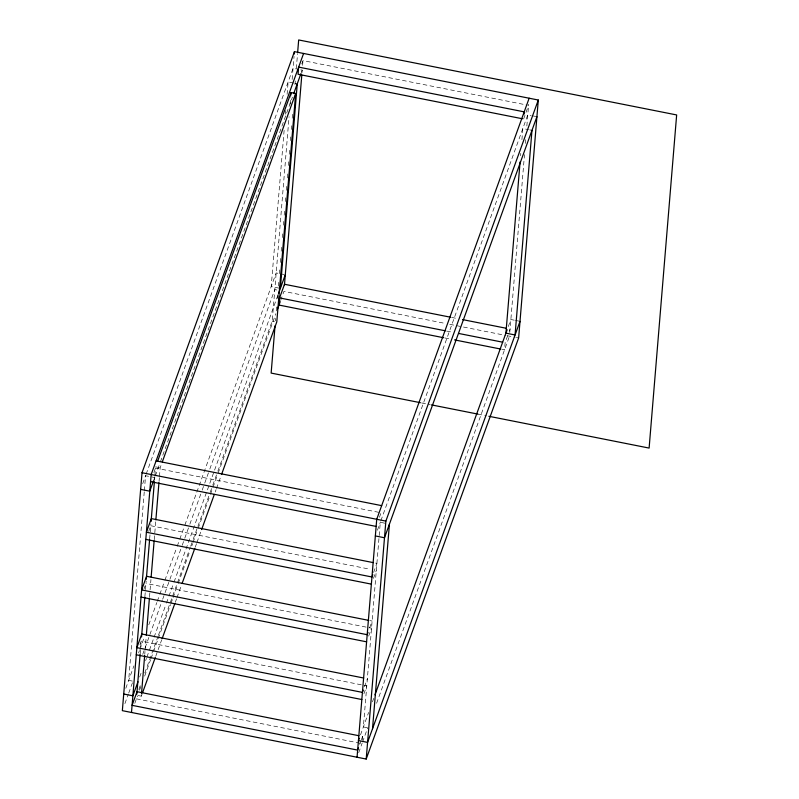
<?xml version="1.0" encoding="UTF-8"?>
<svg xmlns="http://www.w3.org/2000/svg" width="799" height="799" viewBox="0 0 799 799"><rect width="100%" height="100%" fill="white"/><g stroke="black" fill="none" stroke-linecap="round" stroke-linejoin="round"><path stroke-width="0.6" stroke-dasharray="4 3" d="M144.249 491.844L128.669 680.358L133.243 681.267M144.349 490.606L145.578 475.725L154.726 477.542M140.175 653.652L141.293 640.009M144.889 596.603L146.167 581.053M149.663 538.836L150.891 523.944M154.487 480.489L154.786 476.763M154.896 475.525L155.505 468.074L379.855 512.539M137.877 695.49L141.303 696.169L141.513 693.692M144.789 653.962L144.999 651.475M145.098 650.236L146.227 636.583M149.513 596.853L150.951 579.475M154.227 539.744L155.775 521.118M159.051 481.398L159.361 477.672M159.46 476.434L160.18 467.735L161.877 463.05M284.124 130.317L271.211 286.581L280.359 288.399M285.463 114.197L285.772 110.472M287.101 94.352L288.129 81.947L293.842 83.086M217.857 471.16L272.219 320.978L289.068 116.674M290.097 104.27L290.796 96.27M292.144 79.461L294.052 56.409M275.455 320.868L275.665 318.392M276.284 310.931L276.694 305.957M277.303 298.496L277.613 294.771M278.332 286.072L278.641 282.337M279.36 273.638L279.67 269.912M280.289 262.452L280.699 257.478M281.208 251.266L281.618 246.292M282.337 237.593L282.646 233.857M283.365 225.158L283.675 221.433M284.194 215.221L284.604 210.247M285.323 201.548L285.633 197.812M286.242 190.352L286.661 185.388M287.27 177.927L287.68 172.954M288.299 165.493L288.609 161.768M289.228 154.307L289.637 149.333M290.357 140.634L290.666 136.909M291.275 129.448L291.585 125.723M292.204 118.262L292.614 113.288M294.981 84.694L295.29 80.969M296.309 68.544L297.548 53.623M302.002 72.599L302.212 70.122L297.637 69.213M302.601 65.358L303.091 59.406M362.297 740.024L362.586 736.448L360.149 735.969M520.578 155.805L520.788 153.328M521.917 139.685L522.836 128.519L528.548 129.658M509.782 332.594L524.494 154.557M525.412 143.401L525.722 139.675M526.851 126.032L528.658 104.17M142.701 483.685L145.738 475.295M146.157 474.127L293.063 68.305L296.499 68.984M153.867 472.569L155.515 468.024M301.762 64.01L303.001 60.604L527.34 105.118M153.488 480.948L154.876 477.113M155.306 475.934L159.98 463.04M160.399 461.862L292.444 97.098M301.363 72.459L302.212 70.122M148.684 531.415L150.332 526.861M143.92 589.113L145.148 585.697M139.965 644.543L141.203 641.128L366.771 685.892L363.475 694.98M125.783 688.319L133.922 665.857M138.587 652.953L139.435 650.616M139.865 649.437L144.529 636.533M148.774 624.808L156.844 602.526M157.273 601.347L159.391 595.485M159.82 594.316L164.484 581.412M164.914 580.234L176.799 547.395M177.228 546.226L179.346 540.364M179.775 539.185L184.439 526.281M184.869 525.113L276.154 272.938L279.58 273.618M124.904 703.629L128.299 694.241M128.719 693.073L132.964 681.337M142.731 654.361L162.257 600.409M162.686 599.24L169.478 580.474M169.907 579.305L181.792 546.456M182.222 545.288L184.339 539.425M184.769 538.246L189.433 525.342M189.862 524.174L201.748 491.335M202.177 490.157L204.294 484.294M204.724 483.125L209.388 470.221M209.817 469.053L274.776 289.598L278.202 290.277M139.665 677.053L141.793 671.19M145.608 660.633L146.457 658.286M146.886 657.118L149.004 651.255M149.433 650.076L153.678 638.351M154.097 637.183L165.992 604.334M166.412 603.165L168.539 597.302M168.959 596.124L173.633 583.22M174.052 582.052L277.653 295.87M138.856 689.397L140.974 683.535M144.799 672.968L157.962 636.603M158.392 635.425L190.242 547.425M190.671 546.256L192.799 540.384M193.218 539.215L197.463 527.48M197.892 526.311L209.787 493.452M210.207 492.284L212.334 486.421M212.754 485.243L217.428 472.339M134.791 703.38L137.438 696.059M139.565 690.196L140.834 686.671M144.659 676.124L150.602 659.694M151.031 658.526L153.148 652.663M153.578 651.485L157.822 639.759M158.242 638.591L170.557 604.573M170.986 603.405L172.684 598.711M173.103 597.532L177.778 584.638M178.197 583.46L190.092 550.621M191.79 545.927L192.639 543.58M193.058 542.411L197.733 529.507M198.152 528.339L210.047 495.49M210.467 494.321L212.594 488.459M213.013 487.28L217.688 474.386M218.107 473.208L275.855 313.697M280.629 300.504L283.925 291.415L444.863 323.345M141.303 696.169L142.152 693.822M155.745 656.279L161.688 639.849M175.281 602.306L176.559 598.791M176.978 597.612L181.653 584.708M195.246 547.165L196.514 543.64M196.944 542.471L201.188 530.736M215.201 492.014L216.06 489.667M216.479 488.499L221.153 475.595M379.425 517.323L381.073 512.778M523.625 119.001L528.558 105.358M377.408 530.256L380.444 521.867M380.873 520.698L527.769 114.876L531.205 115.555M373.602 572.444L376.898 563.345L374.461 562.856M373.423 578.446L376.309 570.486M369.657 627.864L372.124 621.043L369.687 620.563M368.659 636.144L371.535 628.184L145.977 583.43M364.474 686.711L367.36 678.75M360.499 734.89L368.629 712.428M372.444 701.872L373.722 698.356M508.314 326.551L510.861 319.51L514.286 320.189M359.71 744.408L360.938 741.003M361.358 739.864L362.586 736.448M507.605 335.85L505.138 342.671L504.549 349.812L502.102 349.333M509.253 331.305L510.072 329.028M358.711 752.688L362.157 743.16M362.576 741.991L367.67 727.909M376.589 703.28L509.482 336.169M532.344 115.785L535.779 116.464M294.981 83.306L297.268 83.765M529.697 129.877L531.974 130.337M280.729 273.847L284.154 274.526M515.435 320.419L518.861 321.098M451.545 317.413L457.647 318.621M449.737 324.314L505.827 335.44M507.045 335.68L515.195 337.298M516.344 337.528L518.631 337.977M446.611 331.066L452.703 332.274M444.803 337.957L450.896 339.166M272.219 320.978L274.506 321.438M421.602 402.936L430.162 404.634M477.862 414.102L486.431 415.8M155.615 466.836L160.18 467.735M384.858 523.205L380.294 522.296L363.375 726.93L367.949 727.839M150.741 525.722L370.207 569.268M136.439 698.835L361.997 743.589"/><path stroke-width="1.2" d="M142.022 472.718L122.347 710.661L366.202 759.05L518.631 337.977L538.296 100.035L294.441 51.645L142.022 472.718L385.867 521.098L538.296 100.035M131.495 712.478L151.161 474.526L303.59 53.463M136.829 694.071L140.115 654.291M141.553 636.913L144.839 597.183M146.317 579.235L149.603 539.555M151.091 521.457L154.377 481.727M141.513 693.692L144.689 655.2M146.327 635.335L149.413 598.091M151.151 576.988L154.127 540.983M155.875 519.879L158.951 482.636M290.896 95.031L291.096 92.544L295.67 93.453L276.794 321.887L221.573 474.416M294.242 54.022L294.441 51.645M275.046 325.842L271.141 373.083L420.374 402.686M297.647 52.384L298.676 39.95L676.653 114.946L649.118 448.079L488.878 416.279M450.326 317.173L284.514 284.274L279.57 297.917L278.981 305.058L443.585 337.717M280.359 288.399L297.268 83.765M284.414 285.463L301.802 75.076M357.063 757.232L376.728 519.29L529.148 98.217M366.202 759.05L385.867 521.098M372.524 728.748L389.433 524.114M520.069 162.007L505.917 333.153L515.065 334.971L531.974 130.337M524.014 114.247L524.214 111.86L298.646 67.106L298.057 74.247L522.406 118.761M157.733 460.963L291.096 92.544M153.488 480.948L149.783 491.185L140.644 489.368M293.722 93.573L300.973 73.528M162.307 461.872L295.67 93.453M137.967 681.747L132.874 695.819L123.725 694.011M278.501 293.523L285.293 274.756M277.553 309.003L280.219 301.642M142.582 692.653L155.316 657.457M162.117 638.681L174.861 603.485M182.072 583.53L194.816 548.334M201.618 529.567L214.352 494.361M536.918 116.684L384.499 537.757L375.35 535.939M372.783 574.711L371.954 576.988L146.397 532.234L151.331 518.591L373.243 562.616M368.009 632.418L367.19 634.696L141.623 589.932L146.567 576.289L368.469 620.324M363.245 690.116L362.416 692.393L136.859 647.639L141.793 633.997L363.705 678.021M359.29 738.236L358.441 740.583L367.58 742.391L520.009 321.328M374.991 694.84L507.155 329.747M358.471 747.824L357.652 750.101L132.085 705.337L137.028 691.694L358.931 735.729M462.521 319.59L506.416 328.299M279.57 297.917L445.393 330.816M458.806 333.483L502.701 342.192M454.551 339.895L500.883 349.083M431.38 404.873L477.862 414.102M156.105 460.883L381.662 505.637M150.572 481.667L376.139 526.421M145.808 539.375L371.365 584.129M141.033 597.073L366.601 641.827M136.269 654.781L361.827 699.534"/></g></svg>
